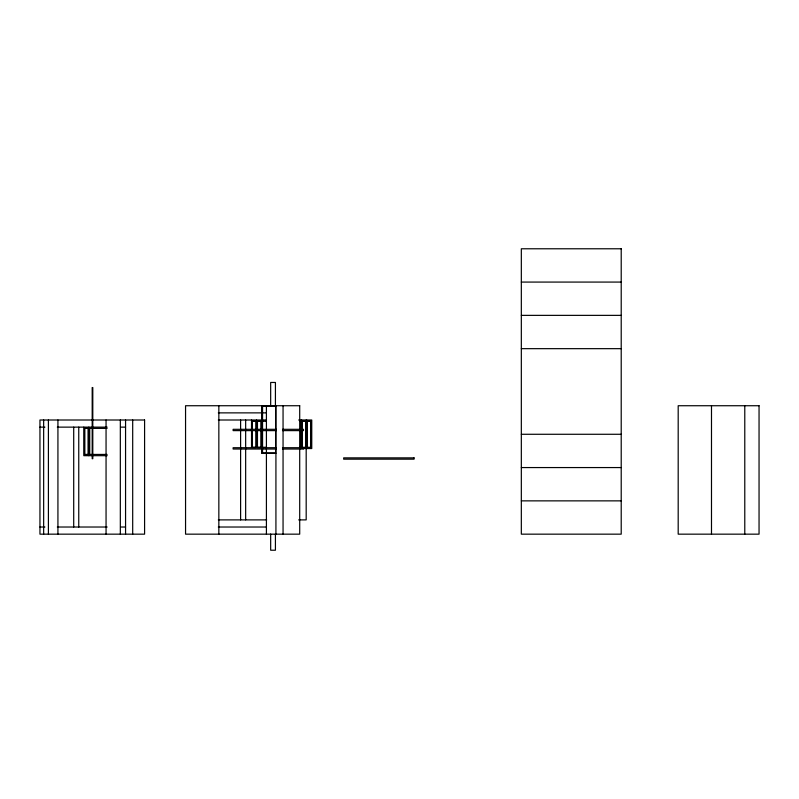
<?xml version="1.0" encoding="UTF-8"?>
<svg xmlns="http://www.w3.org/2000/svg" width="799" height="799" viewBox="0 0 799 799"><rect width="100%" height="100%" fill="white"/><g stroke="black" fill="none" stroke-linecap="round" stroke-linejoin="round"><path stroke-width="1.2" d="M521.328 282.077L621.213 282.077M521.328 315.365L621.213 315.365M521.328 348.664L621.213 348.664M218.317 412.873L266.417 412.873M218.317 420.004L266.506 420.004M298.666 420.004L311.75 420.004L311.75 448.539L303.041 448.539M252.414 421.253L266.217 421.253M299.625 421.253L310.871 421.253L310.871 447.3L299.625 447.29M39.95 427.135L44.914 427.135M57.318 427.135L107.176 427.135M120.599 427.135L125.563 427.135M107.086 428.384L84.674 428.394L84.674 454.431L107.086 454.431M276.324 429.313L233.118 429.313L233.118 430.621L276.324 430.621M282.496 429.313L303.48 429.313L303.48 430.621L282.496 430.621M521.328 434.276L621.213 434.276M252.414 447.29L266.217 447.3M276.324 447.72L233.118 447.72L233.118 449.028L276.324 449.028M282.496 447.72L303.48 447.72L303.48 449.028L282.496 449.028M303.161 447.869L306.227 447.869L306.227 420.673L302.132 420.673L302.132 447.869M275.925 453.303L261.653 453.303L261.653 405.732M107.186 455.68L83.795 455.68L83.795 427.135M521.328 467.565L621.213 467.565M521.328 500.863L621.213 500.863M218.317 519.889L266.656 519.889M298.666 519.889L306.187 519.889L306.187 420.004M39.95 527.02L44.914 527.02M57.318 527.02L107.166 527.02M120.599 527.02L125.563 527.02M218.317 527.02L266.417 527.02M744.778 405.732L744.778 534.161M711.49 405.732L711.49 534.161M306.706 420.004L306.706 448.539M305.827 421.253L305.827 447.3M301.662 420.004L301.662 447.3M300.774 421.253L300.774 447.29M283.056 405.732L283.056 534.161M275.925 405.732L275.925 534.161M275.425 406.072L275.425 382.461L270.671 382.461L270.671 406.072M275.425 534.072L275.425 550.221L270.671 550.221L270.671 534.072M266.417 405.732L266.417 534.161M262.252 405.732L262.252 453.303M257.458 421.253L257.458 447.3M256.579 420.004L256.579 447.3M251.525 420.004L251.525 447.3M245.653 420.004L245.653 519.889M240.609 420.004L240.609 519.889M218.846 405.732L218.846 534.161M132.694 420.004L132.694 534.161M125.563 420.004L125.563 534.161M120.329 420.004L120.329 534.161M106.057 420.004L106.057 534.161M92.794 387.495L92.794 458.746M92.195 387.495L92.195 458.746M89.718 428.384L89.718 454.431M88.839 427.135L88.839 455.68M78.751 427.135L78.751 527.02M73.708 427.135L73.708 527.02M57.928 420.004L57.928 534.161M48.409 420.004L48.409 534.161M43.655 420.004L43.655 534.161M621.213 248.779L521.328 248.779L521.328 534.161L621.213 534.161L621.213 248.779M299.705 405.732L185.558 405.732L185.558 534.161L299.705 534.161L299.705 405.732M759.05 405.732L678.191 405.732L678.191 534.161L759.05 534.161L759.05 405.732M275.625 406.032L262.551 406.032L262.551 453.003L275.625 453.003L275.625 406.032M144.589 420.004L39.95 420.004L39.95 534.161L144.589 534.161L144.589 420.004M311.28 420.673L307.176 420.673L307.176 447.869L311.28 447.869L311.28 420.673M255.8 421.093L252.304 421.093L252.304 447.45L255.8 447.45L255.8 421.093M260.854 421.093L257.348 421.093L257.348 447.45L260.854 447.45L260.854 421.093M88.07 428.224L84.564 428.224L84.564 454.591L88.07 454.591L88.07 428.224M414.052 457.867L343.68 457.867L343.68 459.175L414.052 459.175L414.052 457.867"/></g></svg>
